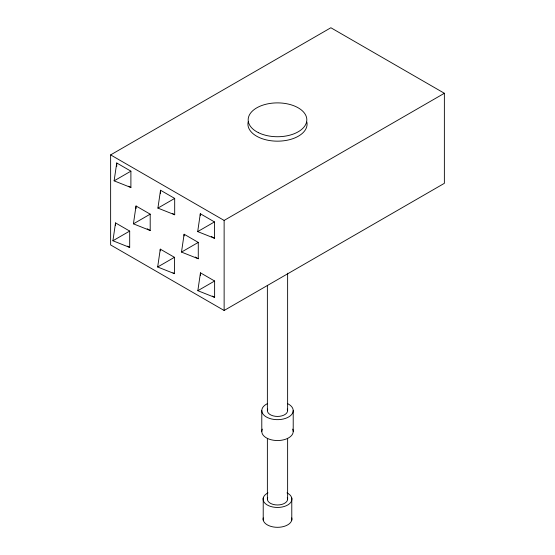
<?xml version="1.0" encoding="UTF-8"?>
<svg xmlns="http://www.w3.org/2000/svg" width="555" height="555" viewBox="0 0 555 555"><rect width="100%" height="100%" fill="white"/><g stroke="black" fill="none" stroke-linecap="round" stroke-linejoin="round"><path stroke-width="0.83" d="M114.122 180.847L116.737 162.983L130.897 171.162L130.897 187.514L114.122 180.847L130.897 171.162M112.915 240.766L115.53 222.909L129.69 231.081L129.69 247.433L112.915 240.766L129.69 231.081M133.422 223.845L136.037 205.988L150.197 214.161L150.197 230.512L133.422 223.845L150.197 214.161M157.911 208.104L160.527 190.24L174.686 198.419L174.686 214.764L157.911 208.104L174.686 198.419M157.669 266.997L160.284 249.139L174.443 257.312L174.443 273.664L157.669 266.997L174.443 257.312M181.499 252.088L184.114 234.231L198.274 242.403L198.274 258.755L181.499 252.088L198.274 242.403M197.691 231.601L200.306 213.737L214.466 221.917L214.466 238.261L197.691 231.601L214.466 221.917M197.844 290.695L200.459 272.831L214.619 281.01L214.619 297.362L197.844 290.695L214.619 281.01M110.632 154.9L330.87 27.75L444.368 93.275L444.368 183.323L224.13 310.481L110.632 244.949L110.632 154.9L224.13 220.425L444.368 93.275M128.656 186.216L130.897 187.514M172.452 213.474L174.686 214.764M211.49 236.541L214.466 238.261M147.221 228.792L150.197 230.512M195.298 257.034L198.274 258.755M127.456 246.143L129.69 247.433M172.952 272.803L174.443 273.664M212.385 296.072L214.619 297.362M293.213 410.589L293.213 431.464M291.784 498.043L291.784 520.09M287.629 273.206L287.629 410.589M287.629 438.318L287.629 499.132M267.371 285.305L267.371 410.589M267.371 438.318L267.371 499.132M263.216 498.043L263.216 520.09M261.787 410.589L261.787 431.464M224.13 220.425L224.13 310.481M200.459 272.831L200.459 275.419M200.306 213.737L200.306 215.458M184.114 234.231L184.114 235.951M160.527 190.24L160.527 193.681M160.284 249.139L160.284 250.86M136.037 205.988L136.037 208.569M116.737 162.983L116.737 166.431M115.53 222.909L115.53 225.49M292.679 429.119A15.713 9.074 0 0 1 277.5 440.538A15.713 9.074 0 0 1 262.321 429.119M287.386 403.54A15.713 9.074 0 0 1 288.988 416.777A15.713 9.074 0 0 1 266.012 416.777A15.713 9.074 0 0 1 267.614 403.54M287.282 409.077A10.129 5.848 0 0 1 277.5 416.437A10.129 5.848 0 0 1 267.718 409.077M287.282 497.613A10.129 5.848 0 0 1 277.5 504.981A10.129 5.848 0 0 1 267.718 497.613M286.997 492.875A14.409 8.318 0 0 1 287.913 504.883A14.409 8.318 0 0 1 267.087 504.883A14.409 8.318 0 0 1 268.003 492.875M291.784 517.912A14.409 8.318 0 0 1 277.5 527.319A14.409 8.318 0 0 1 263.216 517.912M306.873 122.086A29.575 17.073 0 0 1 277.105 141.164A29.575 17.073 0 0 1 248.231 121.635M258.352 132.631A29.325 16.927 0 0 0 306.304 122.974A29.325 16.927 0 0 0 267.843 103.827A29.325 16.927 0 0 0 258.352 132.631"/></g></svg>
